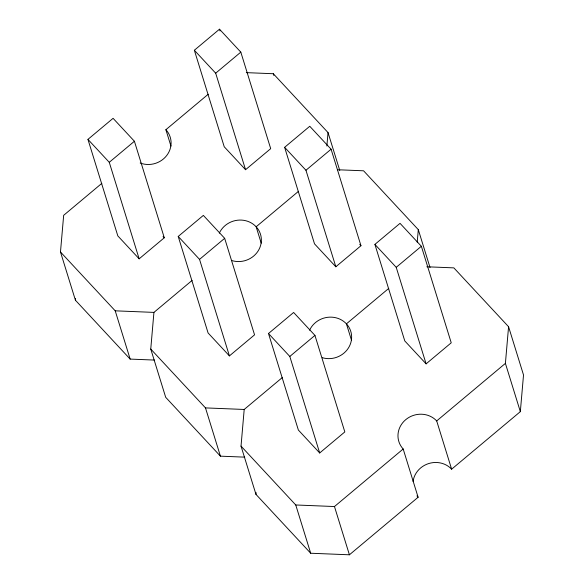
<?xml version="1.0" encoding="UTF-8"?>
<svg xmlns="http://www.w3.org/2000/svg" width="584" height="584" viewBox="0 0 584 584"><rect width="100%" height="100%" fill="white"/><g stroke="black" fill="none" stroke-linecap="round" stroke-linejoin="round"><path stroke-width="0.88" d="M154.468 360.072L130.152 359.094L75.424 300.234L60.48 251.974L63.663 215.321L101.828 183.354M75.424 300.234L75.577 298.446M244.732 457.148L220.423 456.162L165.695 397.31L150.752 349.049L153.928 312.396L192.099 280.422M426.831 266.779L453.848 267.873L508.576 326.726L505.401 363.379L436.693 420.925A22.097 20.622 -17.2 0 0 405.719 419.67A22.097 20.622 -17.2 0 0 403.179 448.994L418.115 497.254L349.414 554.8L310.695 553.238L255.967 494.378L241.024 446.118L244.2 409.464L282.371 377.498M255.967 494.378L256.12 492.589M326.872 145.993L328.033 132.583L273.305 73.73L246.295 72.635M417.224 242.17L418.305 229.651L363.577 170.798L337.464 169.747M413.07 481.435A22.097 20.622 -17.2 0 1 428.612 463.579A22.097 20.622 -17.2 0 1 451.636 469.186L520.337 411.64L523.519 374.986L508.576 326.726M87.943 139.379L113.084 118.326L134.408 141.255L164.287 237.776L139.145 258.829L117.822 235.899L87.943 139.379L109.266 162.308L139.145 258.829M194.355 50.253L219.489 29.2L240.812 52.129L270.699 148.657L245.557 169.71L224.234 146.781L194.355 50.253L215.678 73.183L245.557 169.71M109.266 162.308L134.408 141.255M215.678 73.183L240.812 52.129M140.197 163.024A22.097 20.622 -17.2 0 0 166.717 155.519A22.097 20.622 -17.2 0 0 165.885 129.706L208.218 94.25M178.215 236.447L203.349 215.394L224.672 238.323L254.558 334.851L229.417 355.904L208.094 332.975L178.215 236.447L199.538 259.376L229.417 355.904M284.627 147.321L309.761 126.275L331.084 149.205L360.963 245.725L335.829 266.779L314.506 243.849L284.627 147.321L305.95 170.258L335.829 266.779M199.538 259.376L224.672 238.323M305.95 170.258L331.084 149.205M298.49 191.326L256.15 226.782L261.223 243.156M268.487 333.522L293.621 312.469L314.944 335.398L344.823 431.919L319.689 452.972L298.366 430.043L268.487 333.522L289.81 356.452L319.689 452.972M374.899 244.397L400.033 223.343L421.356 246.273L451.235 342.801L426.101 363.854L404.778 340.925L374.899 244.397L396.222 267.326L426.101 363.854M289.81 356.452L314.944 335.398M396.222 267.326L421.356 246.273M388.754 288.394L346.421 323.85L351.495 340.224M241.024 446.118L295.752 504.97L334.471 506.54L403.179 448.994M60.48 251.974L115.216 310.827L153.928 312.396M150.752 349.049L205.488 407.902L244.2 409.464M359.744 244.419L360.963 245.725M163.067 236.469L164.287 237.776M505.401 363.379L520.337 411.64M418.305 229.651L430.043 267.574M436.693 420.925L451.636 469.186M328.033 132.583L339.771 170.499M273.305 73.73L273.838 75.453M219.489 29.2L220.029 30.937M334.471 506.54L349.414 554.8M295.752 504.97L310.695 553.238M165.885 129.706L170.951 146.08M205.488 407.902L220.423 456.162M115.216 310.827L130.152 359.094M418.115 497.254A22.097 20.622 -17.2 0 1 416.947 495.874M309.586 330.208A22.097 20.622 -17.2 0 1 338.085 318.419A22.097 20.622 -17.2 0 1 350.166 344.596A22.097 20.622 -17.2 0 1 322.258 357.685M219.314 233.133A22.097 20.622 -17.2 0 1 247.82 221.351A22.097 20.622 -17.2 0 1 259.895 247.528A22.097 20.622 -17.2 0 1 231.987 260.61"/></g></svg>
